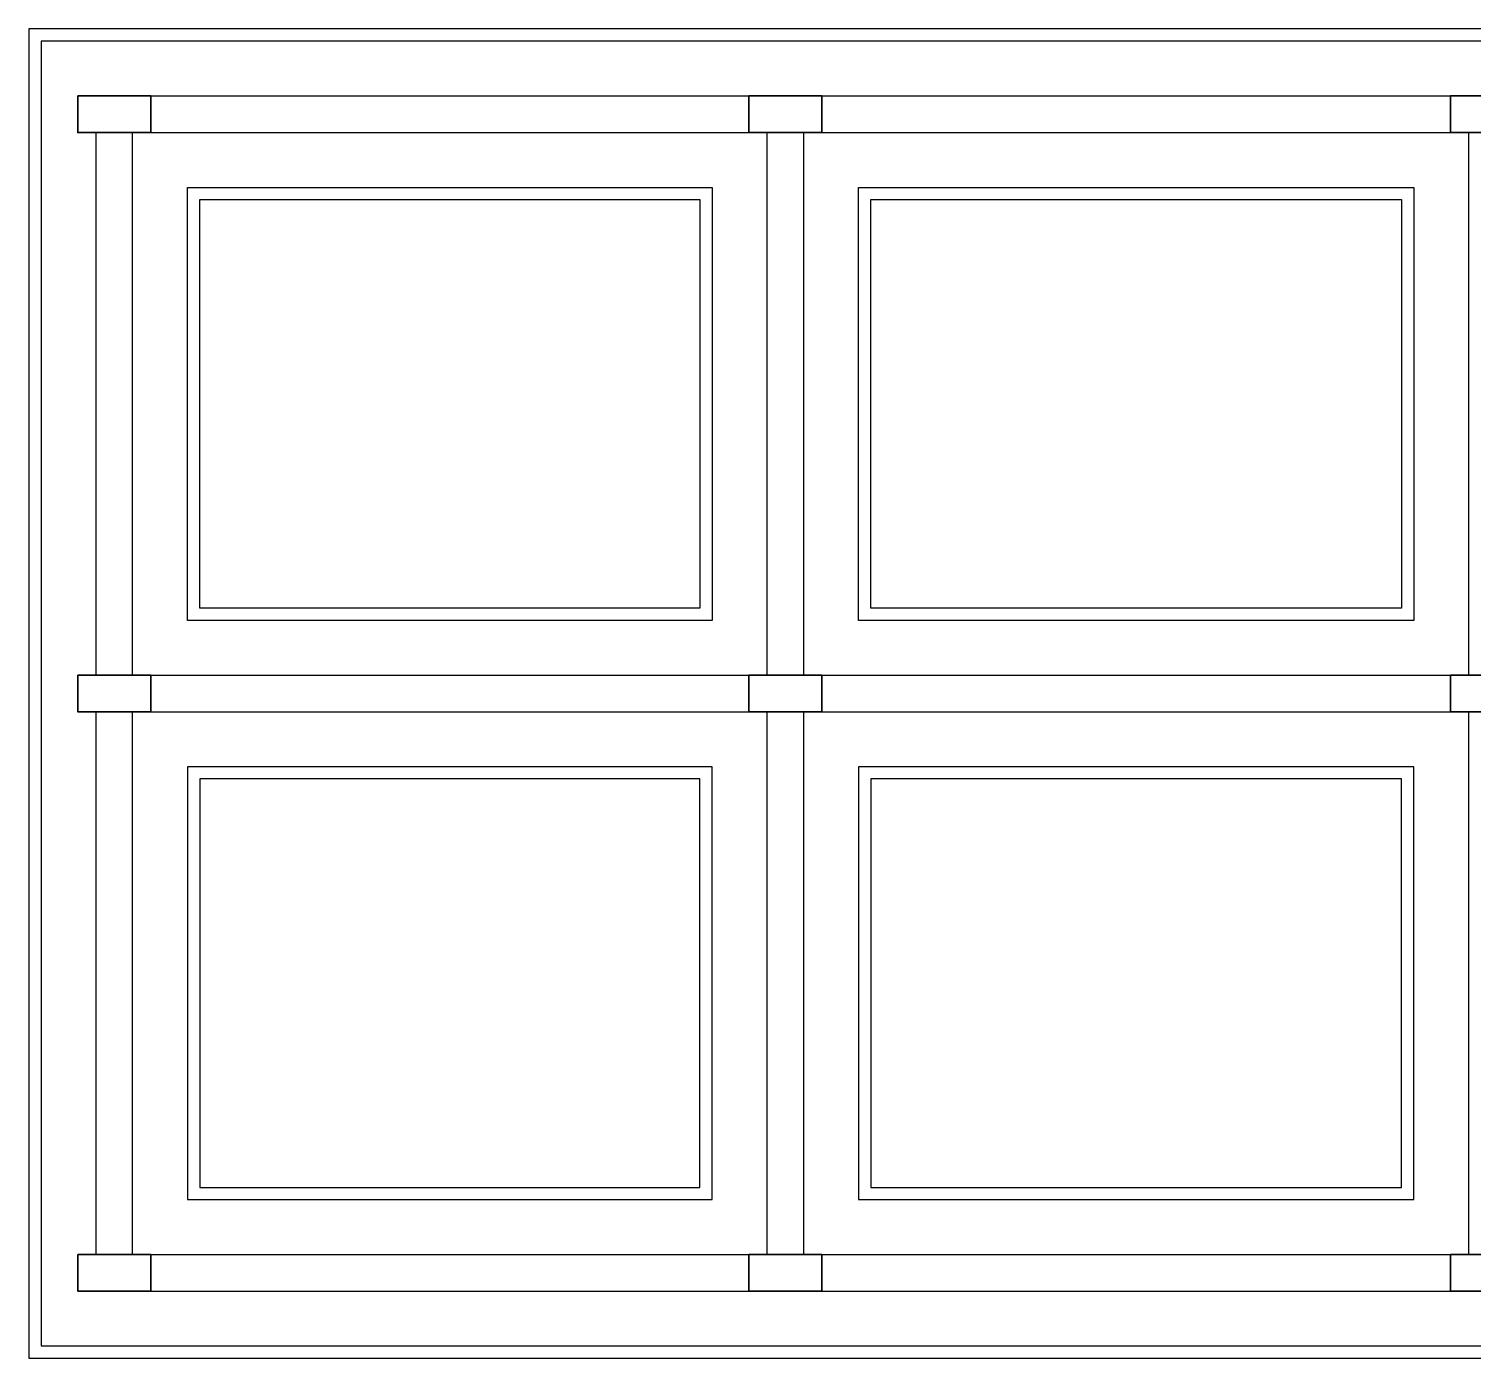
# Model space of a CAD drawing. Header units: millimetres. Extents: x 2329 to 2450, y 1882 to 1940.
# Drawn here: x 2360.88 to 2372.71, y 1901.27 to 1912.17 of the extents above; entities that cross this region are included whole.
import ezdxf

# ---------------------------------------------------------------- set-up
doc = ezdxf.new("R2010")
doc.units = ezdxf.units.MM
doc.layers.add('Fondazione', color=7, linetype='Continuous', lineweight=25)
doc.layers.add('pilastri', color=5, linetype='Continuous', lineweight=30)

msp = doc.modelspace()

# ---------------------------------------------------------------- linework, layer by layer
for points in [[(2361.88, 1901.817), (2366.78, 1901.817)], [(2367.38, 1901.817), (2372.53, 1901.817)]]:
    msp.add_lwpolyline(points)
at = {"layer": 'Fondazione', "ltscale": 0.01}
for points in [[(2379.03, 1906.717), (2379.03, 1912.167), (2372.83, 1912.167), (2367.08, 1912.167), (2360.88, 1912.167), (2360.88, 1906.717), (2360.88, 1901.267), (2367.08, 1901.267), (2372.83, 1901.267), (2379.03, 1901.267)], [(2378.93, 1906.717), (2378.93, 1912.067), (2372.83, 1912.067), (2367.08, 1912.067), (2360.98, 1912.067), (2360.98, 1906.717), (2360.98, 1901.367), (2367.08, 1901.367), (2372.83, 1901.367), (2378.93, 1901.367)], [(2362.28, 1907.417), (2362.28, 1910.767), (2366.38, 1910.767), (2366.38, 1907.417)], [(2372.13, 1910.767), (2372.13, 1907.417), (2367.78, 1907.417), (2367.78, 1910.767)], [(2366.48, 1902.567), (2366.48, 1906.117), (2362.18, 1906.117), (2362.18, 1902.567)], [(2367.68, 1906.117), (2367.68, 1902.567), (2372.23, 1902.567), (2372.23, 1906.117)], [(2366.38, 1902.667), (2366.38, 1906.017), (2362.28, 1906.017), (2362.28, 1902.667)], [(2367.78, 1906.017), (2367.78, 1902.667), (2372.13, 1902.667), (2372.13, 1906.017)]]:
    msp.add_lwpolyline(points, close=True, dxfattribs=at)
at = {"layer": 'Fondazione'}
for points in [[(2361.88, 1911.617), (2366.78, 1911.617)], [(2367.38, 1911.617), (2372.53, 1911.617)], [(2361.43, 1906.867), (2361.43, 1911.317)], [(2361.73, 1906.867), (2361.73, 1911.317)], [(2361.88, 1911.317), (2366.78, 1911.317)], [(2366.93, 1906.867), (2366.93, 1911.317)], [(2367.23, 1906.867), (2367.23, 1911.317)], [(2367.38, 1911.317), (2372.53, 1911.317)], [(2372.68, 1906.867), (2372.68, 1911.317)], [(2361.88, 1906.867), (2366.78, 1906.867)], [(2367.38, 1906.867), (2372.53, 1906.867)], [(2361.43, 1902.117), (2361.43, 1906.567)], [(2361.73, 1902.117), (2361.73, 1906.567)], [(2361.88, 1906.567), (2366.78, 1906.567)], [(2366.93, 1902.117), (2366.93, 1906.567)], [(2367.23, 1902.117), (2367.23, 1906.567)], [(2367.38, 1906.567), (2372.53, 1906.567)], [(2372.68, 1902.117), (2372.68, 1906.567)], [(2361.88, 1902.117), (2366.78, 1902.117)], [(2367.38, 1902.117), (2372.53, 1902.117)]]:
    msp.add_lwpolyline(points, dxfattribs=at)
at = {"layer": 'Fondazione', "ltscale": 0.01}
for points in [[(2366.48, 1908.242), (2366.48, 1907.317), (2362.18, 1907.317), (2362.18, 1910.867), (2366.48, 1910.867), (2366.48, 1908.242)], [(2367.68, 1908.242), (2367.68, 1910.867), (2372.23, 1910.867), (2372.23, 1907.317), (2367.68, 1907.317), (2367.68, 1908.242)]]:
    msp.add_lwpolyline(points, dxfattribs=at)
at = {"layer": 'pilastri'}
for points in [[(2361.28, 1911.617), (2361.28, 1911.317), (2361.88, 1911.317), (2361.88, 1911.617), (2361.28, 1911.617)], [(2366.78, 1911.617), (2366.78, 1911.317), (2367.38, 1911.317), (2367.38, 1911.617), (2366.78, 1911.617)], [(2372.53, 1911.617), (2372.53, 1911.317), (2373.13, 1911.317), (2373.13, 1911.617), (2372.53, 1911.617)], [(2361.28, 1906.867), (2361.28, 1906.567), (2361.88, 1906.567), (2361.88, 1906.867), (2361.28, 1906.867)], [(2366.78, 1906.867), (2366.78, 1906.567), (2367.38, 1906.567), (2367.38, 1906.867), (2366.78, 1906.867)], [(2372.53, 1906.867), (2372.53, 1906.567), (2373.13, 1906.567), (2373.13, 1906.867), (2372.53, 1906.867)], [(2361.28, 1902.117), (2361.28, 1901.817), (2361.88, 1901.817), (2361.88, 1902.117), (2361.28, 1902.117)], [(2366.78, 1902.117), (2366.78, 1901.817), (2367.38, 1901.817), (2367.38, 1902.117), (2366.78, 1902.117)], [(2372.53, 1902.117), (2372.53, 1901.817), (2373.13, 1901.817), (2373.13, 1902.117), (2372.53, 1902.117)]]:
    msp.add_lwpolyline(points, dxfattribs=at)

doc.saveas('drawing.dxf')
